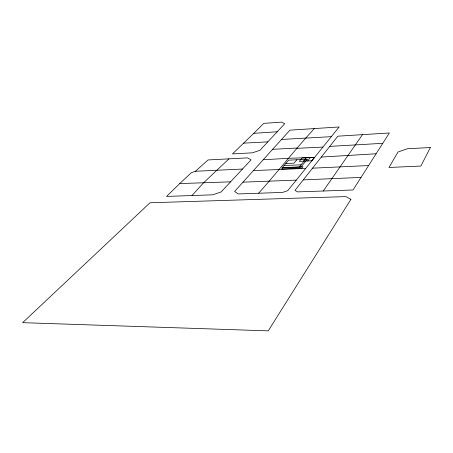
<?xml version="1.0" encoding="UTF-8"?>
<svg xmlns="http://www.w3.org/2000/svg" width="453" height="453" viewBox="0 0 453 453"><rect width="100%" height="100%" fill="white"/><g stroke="black" fill="none" stroke-linecap="round" stroke-linejoin="round"><path stroke-width="0.68" d="M361.041 177.417L389.359 132.978L337.836 136.177L294.971 190.362L297.502 191.891L353.034 189.977L361.041 177.417L303.261 179.892M323.255 191.007L362.485 134.649M314.337 128.573C295.033 149.496 277.61 172.027 258.618 193.238L238.21 193.941L234.597 191.455L289.931 130.158L339.138 126.97L287.797 190.622L282.683 192.4L258.618 193.238M314.524 157.423L311.84 160.781L299.28 161.364L302.055 158.023L314.524 157.423L288.691 158.295L263.204 159.756M307.632 160.979L310.35 157.621M303.448 161.172L306.194 157.82M299.28 166.942L305.526 159.371M291.704 168.544L292.859 167.157M296.874 159.779L294.054 163.142L285.775 163.522M282.831 167.593L281.641 168.975L301.862 168.108L302.989 166.71L282.213 167.678M191.998 195.537L203.403 182.944L228.958 158.85M253.765 133.318L263.816 123.363L281.404 122.14L284.767 123.68L259.943 150.322L252.417 152.82L232.485 153.912L253.765 133.318L277.247 131.755M179.728 183.59L166.511 196.421L212.734 194.824L221.16 191.936L251.047 159.864L247.649 157.876L208.097 159.943L195.396 171.279L191.325 172.74L179.728 183.59L230.571 181.84M281.551 139.45L331.319 136.659M321.307 157.078L376.103 153.771M382.768 143.324L329.761 146.381M243.606 143.154L267.836 141.851M272.638 149.32L296.874 148.04M296.607 148.335L322.921 147.083M195.396 171.279L242.497 169.043M312.519 168.182L368.612 165.543M284.025 165.56L301.047 164.801M253.431 170.594L305.724 168.397M242.995 182.157L296.262 180.118M430.35 147.536L420.871 166.058L388.963 167.474L398.011 152.021L407.343 148.748L430.35 147.536M350.905 199.343L268.244 330.86L22.65 322.666L150.005 202.774L345.911 196.608L350.905 199.343M307.259 159.286L300.917 167.083L282.015 167.904L288.652 160.164L307.259 159.286"/></g></svg>
